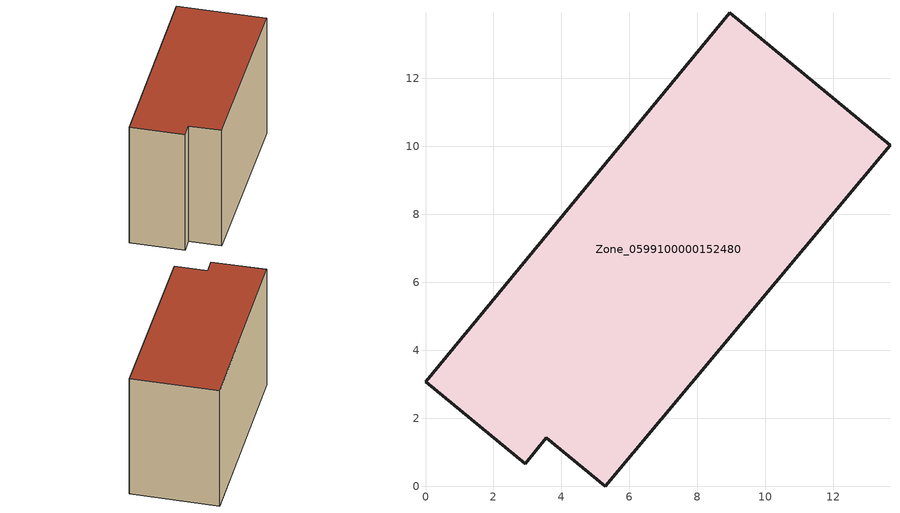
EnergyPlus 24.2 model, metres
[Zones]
Zone_0599100000152480
 floor ground (C_G): 3.55,1.43 2.93,0.66 0,3.08 8.96,13.93 13.67,10.03 5.29,0 z0
 wall outside (C_F): 8.96,13.93 0,3.08 2.93,0.66 3.55,1.43 5.29,0 13.67,10.03 8.96,13.93 z0:9.38
 roof outside (C_R): 5.29,0 13.67,10.03 8.96,13.93 0,3.08 2.93,0.66 3.55,1.43 z9.38
[BUILDING]
Pand.0599100000152480: North Axis=0; Terrain=City; Loads Convergence Tolerance Value=0.04; Temperature Convergence Tolerance Value=0.4; Solar Distribution=FullExterior; Maximum Number of Warmup Days=25; Minimum Number of Warmup Days=1
[Site:Location]
Rotterdam.The.Hague.AP_ZH_NLD Design_Conditions: Latitude=51.96; Longitude=4.45; Time Zone=1; Elevation=-4.5
[SITE:GROUNDTEMPERATURE:BUILDINGSURFACE]
18, 18, 18, 18, 18, 18, 18, 18, 18, 18, 18, 18
[MATERIAL] Thermal Absorptance=0.9; Solar Absorptance=0.7; Visible Absorptance=0.7
Name | Roughness | Thickness | Conductivity | Density | Specific Heat
G.TI.1946 | MediumSmooth | 0.15 | 1 | 540 | 1210
F.TI.1946 | Rough | 0.3 | 0.857143 | 1920 | 840
R.TI.1946 | MediumRough | 0.2 | 0.1 | 1500 | 1000
[CONSTRUCTION]
C_G: G.TI.1946
C_F: F.TI.1946
C_R: R.TI.1946
[ZONE]
Zone_0599100000152480: Type=1; Multiplier=1; Ceiling Height=Autocalculate; Volume=Autocalculate; Floor Area=autocalculate; Part of Total Floor Area=Yes
[ZONEINFILTRATION:DESIGNFLOWRATE]
Infil_Zone_0599100000152480: Zone or ZoneList or Space or SpaceList=Zone_0599100000152480; Schedule=AlwaysOn; Design Flow Rate Calculation Method=Flow/Area; Flow Rate per Floor Area=0.003; Constant Term Coefficient=1; Temperature Term Coefficient=0; Velocity Term Coefficient=0; Velocity Squared Term Coefficient=0
[HVACTEMPLATE:ZONE:IDEALLOADSAIRSYSTEM]
Zone_0599100000152480: Maximum Heating Supply Air Temperature=50; Minimum Cooling Supply Air Temperature=13; Maximum Heating Supply Air Humidity Ratio=0.0156; Minimum Cooling Supply Air Humidity Ratio=0.0077; Heating Limit=NoLimit; Cooling Limit=NoLimit; Dehumidification Control Type=ConstantSensibleHeatRatio; Cooling Sensible Heat Ratio=0.7; Dehumidification Setpoint=60; Humidification Control Type=None; Humidification Setpoint=30; Outdoor Air Method=None; Outdoor Air Flow Rate per Person=0.00944; Outdoor Air Flow Rate per Zone Floor Area=0; Outdoor Air Flow Rate per Zone=0; Demand Controlled Ventilation Type=None; Outdoor Air Economizer Type=NoEconomizer; Heat Recovery Type=None; Sensible Heat Recovery Effectiveness=0.7; Latent Heat Recovery Effectiveness=0.65
[ZONECONTROL:THERMOSTAT]
ThermostatControl_Zone_0599100000152480: Zone or ZoneList=Zone_0599100000152480; Control Type Schedule=DualSetpointControlType; Control 1=Thermostat_Zone_0599100000152480; Temperature Difference Between Cutout And Setpoint=0
[THERMOSTATSETPOINT:DUALSETPOINT]
Thermostat_Zone_0599100000152480: Heating Setpoint Temperature Schedule=HeatingSetpoint_Zone_0599100000152480; Cooling Setpoint Temperature Schedule=CoolingSetpoint_Zone_0599100000152480
[SCHEDULE:COMPACT]
HeatingSetpoint_Zone_0599100000152480: Through: 12/31, For: AllDays, Until: 24:00, 21
CoolingSetpoint_Zone_0599100000152480: Through: 12/31, For: AllDays, Until: 24:00, 24
DualSetpointControlType: Through: 12/31, For: AllDays, Until: 24:00, 4
AlwaysOn: Through: 12/31, For: AllDays, Until: 24:00, 1
